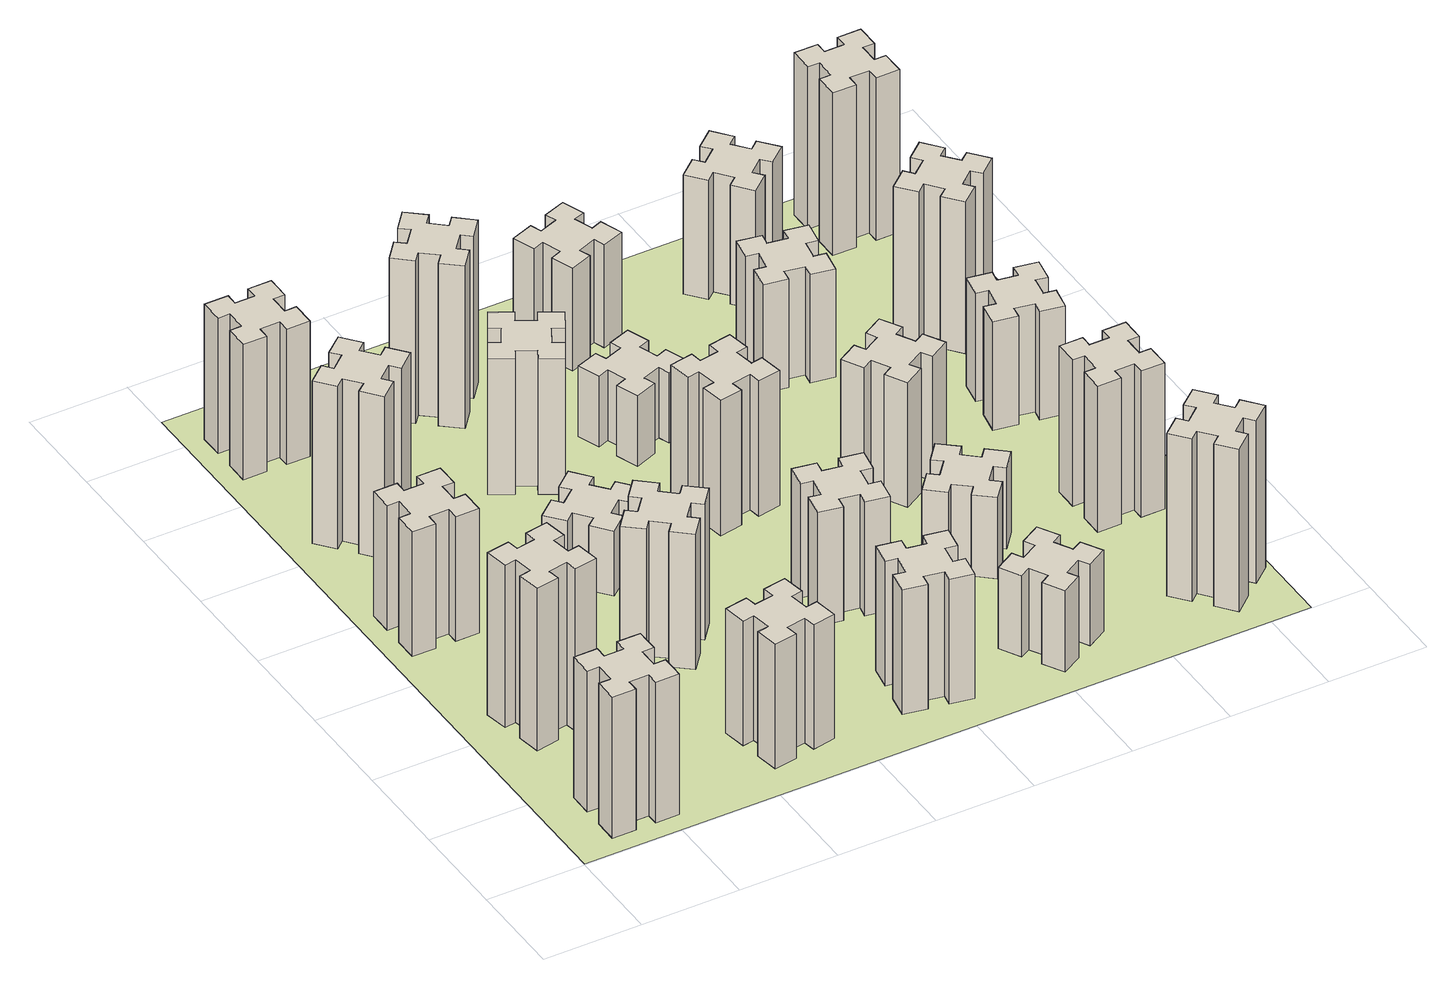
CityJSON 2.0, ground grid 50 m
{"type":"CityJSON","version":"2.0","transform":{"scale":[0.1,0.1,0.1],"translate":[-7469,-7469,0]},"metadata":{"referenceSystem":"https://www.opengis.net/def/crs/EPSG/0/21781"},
"CityObjects":{
"building1":{"type":"Building","attributes":{"class":"1000","function":"1000","usage":"1000","yearOfConstruction":2016,"roofType":"1000","measuredHeight":78,"storeysAboveGround":30,"storeysBelowGround":0},"geometry":[{"type":"Solid","lod":"1","boundaries":[[[[0,1,2,3,4,5,6,7,8,9,10,11,12,13,14,15,16,17,18,19]],[[17,16,20,21]],[[16,15,22,20]],[[15,14,23,22]],[[14,13,24,23]],[[13,12,25,24]],[[12,11,26,25]],[[11,10,27,26]],[[10,9,28,27]],[[9,8,29,28]],[[8,7,30,29]],[[7,6,31,30]],[[6,5,32,31]],[[5,4,33,32]],[[4,3,34,33]],[[3,2,35,34]],[[2,1,36,35]],[[1,0,37,36]],[[0,19,38,37]],[[19,18,39,38]],[[18,17,21,39]],[[24,25,26,27,28,29,30,31,32,33,34,35,36,37,38,39,21,20,22,23]]]]}]},
"building2":{"type":"Building","attributes":{"class":"1000","function":"1000","usage":"1000","yearOfConstruction":2016,"roofType":"1000","measuredHeight":90,"storeysAboveGround":30,"storeysBelowGround":0},"geometry":[{"type":"Solid","lod":"1","boundaries":[[[[40,41,42,43,44,45,46,47,48,49,50,51,52,53,54,55,56,57,58,59]],[[57,56,60,61]],[[56,55,62,60]],[[55,54,63,62]],[[54,53,64,63]],[[53,52,65,64]],[[52,51,66,65]],[[51,50,67,66]],[[50,49,68,67]],[[49,48,69,68]],[[48,47,70,69]],[[47,46,71,70]],[[46,45,72,71]],[[45,44,73,72]],[[44,43,74,73]],[[43,42,75,74]],[[42,41,76,75]],[[41,40,77,76]],[[40,59,78,77]],[[59,58,79,78]],[[58,57,61,79]],[[64,65,66,67,68,69,70,71,72,73,74,75,76,77,78,79,61,60,62,63]]]]}]},
"building3":{"type":"Building","attributes":{"class":"1000","function":"1000","usage":"1000","yearOfConstruction":2016,"roofType":"1000","measuredHeight":69,"storeysAboveGround":30,"storeysBelowGround":0},"geometry":[{"type":"Solid","lod":"1","boundaries":[[[[80,81,82,83,84,85,86,87,88,89,90,91,92,93,94,95,96,97,98,99]],[[97,96,100,101]],[[96,95,102,100]],[[95,94,103,102]],[[94,93,104,103]],[[93,92,105,104]],[[92,91,106,105]],[[91,90,107,106]],[[90,89,108,107]],[[89,88,109,108]],[[88,87,110,109]],[[87,86,111,110]],[[86,85,112,111]],[[85,84,113,112]],[[84,83,114,113]],[[83,82,115,114]],[[82,81,116,115]],[[81,80,117,116]],[[80,99,118,117]],[[99,98,119,118]],[[98,97,101,119]],[[104,105,106,107,108,109,110,111,112,113,114,115,116,117,118,119,101,100,102,103]]]]}]},
"building4":{"type":"Building","attributes":{"class":"1000","function":"1000","usage":"1000","yearOfConstruction":2016,"roofType":"1000","measuredHeight":90,"storeysAboveGround":30,"storeysBelowGround":0},"geometry":[{"type":"Solid","lod":"1","boundaries":[[[[120,121,122,123,124,125,126,127,128,129,130,131,132,133,134,135,136,137,138,139]],[[137,136,140,141]],[[136,135,142,140]],[[135,134,143,142]],[[134,133,144,143]],[[133,132,145,144]],[[132,131,146,145]],[[131,130,147,146]],[[130,129,148,147]],[[129,128,149,148]],[[128,127,150,149]],[[127,126,151,150]],[[126,125,152,151]],[[125,124,153,152]],[[124,123,154,153]],[[123,122,155,154]],[[122,121,156,155]],[[121,120,157,156]],[[120,139,158,157]],[[139,138,159,158]],[[138,137,141,159]],[[144,145,146,147,148,149,150,151,152,153,154,155,156,157,158,159,141,140,142,143]]]]}]},
"building5":{"type":"Building","attributes":{"class":"1000","function":"1000","usage":"1000","yearOfConstruction":2016,"roofType":"1000","measuredHeight":75,"storeysAboveGround":30,"storeysBelowGround":0},"geometry":[{"type":"Solid","lod":"1","boundaries":[[[[160,161,162,163,164,165,166,167,168,169,170,171,172,173,174,175,176,177,178,179]],[[177,176,180,181]],[[176,175,182,180]],[[175,174,183,182]],[[174,173,184,183]],[[173,172,185,184]],[[172,171,186,185]],[[171,170,187,186]],[[170,169,188,187]],[[169,168,189,188]],[[168,167,190,189]],[[167,166,191,190]],[[166,165,192,191]],[[165,164,193,192]],[[164,163,194,193]],[[163,162,195,194]],[[162,161,196,195]],[[161,160,197,196]],[[160,179,198,197]],[[179,178,199,198]],[[178,177,181,199]],[[184,185,186,187,188,189,190,191,192,193,194,195,196,197,198,199,181,180,182,183]]]]}]},
"building6":{"type":"Building","attributes":{"class":"1000","function":"1000","usage":"1000","yearOfConstruction":2016,"roofType":"1000","measuredHeight":69,"storeysAboveGround":30,"storeysBelowGround":0},"geometry":[{"type":"Solid","lod":"1","boundaries":[[[[200,201,202,203,204,205,206,207,208,209,210,211,212,213,214,215,216,217,218,219]],[[217,216,220,221]],[[216,215,222,220]],[[215,214,223,222]],[[214,213,224,223]],[[213,212,225,224]],[[212,211,226,225]],[[211,210,227,226]],[[210,209,228,227]],[[209,208,229,228]],[[208,207,230,229]],[[207,206,231,230]],[[206,205,232,231]],[[205,204,233,232]],[[204,203,234,233]],[[203,202,235,234]],[[202,201,236,235]],[[201,200,237,236]],[[200,219,238,237]],[[219,218,239,238]],[[218,217,221,239]],[[224,225,226,227,228,229,230,231,232,233,234,235,236,237,238,239,221,220,222,223]]]]}]},
"building7":{"type":"Building","attributes":{"class":"1000","function":"1000","usage":"1000","yearOfConstruction":2016,"roofType":"1000","measuredHeight":75,"storeysAboveGround":30,"storeysBelowGround":0},"geometry":[{"type":"Solid","lod":"1","boundaries":[[[[240,241,242,243,244,245,246,247,248,249,250,251,252,253,254,255,256,257,258,259]],[[257,256,260,261]],[[256,255,262,260]],[[255,254,263,262]],[[254,253,264,263]],[[253,252,265,264]],[[252,251,266,265]],[[251,250,267,266]],[[250,249,268,267]],[[249,248,269,268]],[[248,247,270,269]],[[247,246,271,270]],[[246,245,272,271]],[[245,244,273,272]],[[244,243,274,273]],[[243,242,275,274]],[[242,241,276,275]],[[241,240,277,276]],[[240,259,278,277]],[[259,258,279,278]],[[258,257,261,279]],[[264,265,266,267,268,269,270,271,272,273,274,275,276,277,278,279,261,260,262,263]]]]}]},
"building8":{"type":"Building","attributes":{"class":"1000","function":"1000","usage":"1000","yearOfConstruction":2016,"roofType":"1000","measuredHeight":36,"storeysAboveGround":30,"storeysBelowGround":0},"geometry":[{"type":"Solid","lod":"1","boundaries":[[[[280,281,282,283,284,285,286,287,288,289,290,291,292,293,294,295,296,297,298,299]],[[297,296,300,301]],[[296,295,302,300]],[[295,294,303,302]],[[294,293,304,303]],[[293,292,305,304]],[[292,291,306,305]],[[291,290,307,306]],[[290,289,308,307]],[[289,288,309,308]],[[288,287,310,309]],[[287,286,311,310]],[[286,285,312,311]],[[285,284,313,312]],[[284,283,314,313]],[[283,282,315,314]],[[282,281,316,315]],[[281,280,317,316]],[[280,299,318,317]],[[299,298,319,318]],[[298,297,301,319]],[[304,305,306,307,308,309,310,311,312,313,314,315,316,317,318,319,301,300,302,303]]]]}]},
"building9":{"type":"Building","attributes":{"class":"1000","function":"1000","usage":"1000","yearOfConstruction":2016,"roofType":"1000","measuredHeight":75,"storeysAboveGround":30,"storeysBelowGround":0},"geometry":[{"type":"Solid","lod":"1","boundaries":[[[[320,321,322,323,324,325,326,327,328,329,330,331,332,333,334,335,336,337,338,339]],[[337,336,340,341]],[[336,335,342,340]],[[335,334,343,342]],[[334,333,344,343]],[[333,332,345,344]],[[332,331,346,345]],[[331,330,347,346]],[[330,329,348,347]],[[329,328,349,348]],[[328,327,350,349]],[[327,326,351,350]],[[326,325,352,351]],[[325,324,353,352]],[[324,323,354,353]],[[323,322,355,354]],[[322,321,356,355]],[[321,320,357,356]],[[320,339,358,357]],[[339,338,359,358]],[[338,337,341,359]],[[344,345,346,347,348,349,350,351,352,353,354,355,356,357,358,359,341,340,342,343]]]]}]},
"building10":{"type":"Building","attributes":{"class":"1000","function":"1000","usage":"1000","yearOfConstruction":2016,"roofType":"1000","measuredHeight":69,"storeysAboveGround":30,"storeysBelowGround":0},"geometry":[{"type":"Solid","lod":"1","boundaries":[[[[360,361,362,363,364,365,366,367,368,369,370,371,372,373,374,375,376,377,378,379]],[[377,376,380,381]],[[376,375,382,380]],[[375,374,383,382]],[[374,373,384,383]],[[373,372,385,384]],[[372,371,386,385]],[[371,370,387,386]],[[370,369,388,387]],[[369,368,389,388]],[[368,367,390,389]],[[367,366,391,390]],[[366,365,392,391]],[[365,364,393,392]],[[364,363,394,393]],[[363,362,395,394]],[[362,361,396,395]],[[361,360,397,396]],[[360,379,398,397]],[[379,378,399,398]],[[378,377,381,399]],[[384,385,386,387,388,389,390,391,392,393,394,395,396,397,398,399,381,380,382,383]]]]}]},
"building11":{"type":"Building","attributes":{"class":"1000","function":"1000","usage":"1000","yearOfConstruction":2016,"roofType":"1000","measuredHeight":90,"storeysAboveGround":30,"storeysBelowGround":0},"geometry":[{"type":"Solid","lod":"1","boundaries":[[[[400,401,402,403,404,405,406,407,408,409,410,411,412,413,414,415,416,417,418,419]],[[417,416,420,421]],[[416,415,422,420]],[[415,414,423,422]],[[414,413,424,423]],[[413,412,425,424]],[[412,411,426,425]],[[411,410,427,426]],[[410,409,428,427]],[[409,408,429,428]],[[408,407,430,429]],[[407,406,431,430]],[[406,405,432,431]],[[405,404,433,432]],[[404,403,434,433]],[[403,402,435,434]],[[402,401,436,435]],[[401,400,437,436]],[[400,419,438,437]],[[419,418,439,438]],[[418,417,421,439]],[[424,425,426,427,428,429,430,431,432,433,434,435,436,437,438,439,421,420,422,423]]]]}]},
"building12":{"type":"Building","attributes":{"class":"1000","function":"1000","usage":"1000","yearOfConstruction":2016,"roofType":"1000","measuredHeight":63,"storeysAboveGround":30,"storeysBelowGround":0},"geometry":[{"type":"Solid","lod":"1","boundaries":[[[[440,441,442,443,444,445,446,447,448,449,450,451,452,453,454,455,456,457,458,459]],[[457,456,460,461]],[[456,455,462,460]],[[455,454,463,462]],[[454,453,464,463]],[[453,452,465,464]],[[452,451,466,465]],[[451,450,467,466]],[[450,449,468,467]],[[449,448,469,468]],[[448,447,470,469]],[[447,446,471,470]],[[446,445,472,471]],[[445,444,473,472]],[[444,443,474,473]],[[443,442,475,474]],[[442,441,476,475]],[[441,440,477,476]],[[440,459,478,477]],[[459,458,479,478]],[[458,457,461,479]],[[464,465,466,467,468,469,470,471,472,473,474,475,476,477,478,479,461,460,462,463]]]]}]},
"building13":{"type":"Building","attributes":{"class":"1000","function":"1000","usage":"1000","yearOfConstruction":2016,"roofType":"1000","measuredHeight":75,"storeysAboveGround":30,"storeysBelowGround":0},"geometry":[{"type":"Solid","lod":"1","boundaries":[[[[480,481,482,483,484,485,486,487,488,489,490,491,492,493,494,495,496,497,498,499]],[[497,496,500,501]],[[496,495,502,500]],[[495,494,503,502]],[[494,493,504,503]],[[493,492,505,504]],[[492,491,506,505]],[[491,490,507,506]],[[490,489,508,507]],[[489,488,509,508]],[[488,487,510,509]],[[487,486,511,510]],[[486,485,512,511]],[[485,484,513,512]],[[484,483,514,513]],[[483,482,515,514]],[[482,481,516,515]],[[481,480,517,516]],[[480,499,518,517]],[[499,498,519,518]],[[498,497,501,519]],[[504,505,506,507,508,509,510,511,512,513,514,515,516,517,518,519,501,500,502,503]]]]}]},
"building14":{"type":"Building","attributes":{"class":"1000","function":"1000","usage":"1000","yearOfConstruction":2016,"roofType":"1000","measuredHeight":39,"storeysAboveGround":30,"storeysBelowGround":0},"geometry":[{"type":"Solid","lod":"1","boundaries":[[[[520,521,522,523,524,525,526,527,528,529,530,531,532,533,534,535,536,537,538,539]],[[537,536,540,541]],[[536,535,542,540]],[[535,534,543,542]],[[534,533,544,543]],[[533,532,545,544]],[[532,531,546,545]],[[531,530,547,546]],[[530,529,548,547]],[[529,528,549,548]],[[528,527,550,549]],[[527,526,551,550]],[[526,525,552,551]],[[525,524,553,552]],[[524,523,554,553]],[[523,522,555,554]],[[522,521,556,555]],[[521,520,557,556]],[[520,539,558,557]],[[539,538,559,558]],[[538,537,541,559]],[[544,545,546,547,548,549,550,551,552,553,554,555,556,557,558,559,541,540,542,543]]]]}]},
"building15":{"type":"Building","attributes":{"class":"1000","function":"1000","usage":"1000","yearOfConstruction":2016,"roofType":"1000","measuredHeight":45,"storeysAboveGround":30,"storeysBelowGround":0},"geometry":[{"type":"Solid","lod":"1","boundaries":[[[[560,561,562,563,564,565,566,567,568,569,570,571,572,573,574,575,576,577,578,579]],[[577,576,580,581]],[[576,575,582,580]],[[575,574,583,582]],[[574,573,584,583]],[[573,572,585,584]],[[572,571,586,585]],[[571,570,587,586]],[[570,569,588,587]],[[569,568,589,588]],[[568,567,590,589]],[[567,566,591,590]],[[566,565,592,591]],[[565,564,593,592]],[[564,563,594,593]],[[563,562,595,594]],[[562,561,596,595]],[[561,560,597,596]],[[560,579,598,597]],[[579,578,599,598]],[[578,577,581,599]],[[584,585,586,587,588,589,590,591,592,593,594,595,596,597,598,599,581,580,582,583]]]]}]},
"building16":{"type":"Building","attributes":{"class":"1000","function":"1000","usage":"1000","yearOfConstruction":2016,"roofType":"1000","measuredHeight":57,"storeysAboveGround":30,"storeysBelowGround":0},"geometry":[{"type":"Solid","lod":"1","boundaries":[[[[600,601,602,603,604,605,606,607,608,609,610,611,612,613,614,615,616,617,618,619]],[[617,616,620,621]],[[616,615,622,620]],[[615,614,623,622]],[[614,613,624,623]],[[613,612,625,624]],[[612,611,626,625]],[[611,610,627,626]],[[610,609,628,627]],[[609,608,629,628]],[[608,607,630,629]],[[607,606,631,630]],[[606,605,632,631]],[[605,604,633,632]],[[604,603,634,633]],[[603,602,635,634]],[[602,601,636,635]],[[601,600,637,636]],[[600,619,638,637]],[[619,618,639,638]],[[618,617,621,639]],[[624,625,626,627,628,629,630,631,632,633,634,635,636,637,638,639,621,620,622,623]]]]}]},
"building17":{"type":"Building","attributes":{"class":"1000","function":"1000","usage":"1000","yearOfConstruction":2016,"roofType":"1000","measuredHeight":45,"storeysAboveGround":30,"storeysBelowGround":0},"geometry":[{"type":"Solid","lod":"1","boundaries":[[[[640,641,642,643,644,645,646,647,648,649,650,651,652,653,654,655,656,657,658,659]],[[657,656,660,661]],[[656,655,662,660]],[[655,654,663,662]],[[654,653,664,663]],[[653,652,665,664]],[[652,651,666,665]],[[651,650,667,666]],[[650,649,668,667]],[[649,648,669,668]],[[648,647,670,669]],[[647,646,671,670]],[[646,645,672,671]],[[645,644,673,672]],[[644,643,674,673]],[[643,642,675,674]],[[642,641,676,675]],[[641,640,677,676]],[[640,659,678,677]],[[659,658,679,678]],[[658,657,661,679]],[[664,665,666,667,668,669,670,671,672,673,674,675,676,677,678,679,661,660,662,663]]]]}]},
"building18":{"type":"Building","attributes":{"class":"1000","function":"1000","usage":"1000","yearOfConstruction":2016,"roofType":"1000","measuredHeight":69,"storeysAboveGround":30,"storeysBelowGround":0},"geometry":[{"type":"Solid","lod":"1","boundaries":[[[[680,681,682,683,684,685,686,687,688,689,690,691,692,693,694,695,696,697,698,699]],[[697,696,700,701]],[[696,695,702,700]],[[695,694,703,702]],[[694,693,704,703]],[[693,692,705,704]],[[692,691,706,705]],[[691,690,707,706]],[[690,689,708,707]],[[689,688,709,708]],[[688,687,710,709]],[[687,686,711,710]],[[686,685,712,711]],[[685,684,713,712]],[[684,683,714,713]],[[683,682,715,714]],[[682,681,716,715]],[[681,680,717,716]],[[680,699,718,717]],[[699,698,719,718]],[[698,697,701,719]],[[704,705,706,707,708,709,710,711,712,713,714,715,716,717,718,719,701,700,702,703]]]]}]},
"building19":{"type":"Building","attributes":{"class":"1000","function":"1000","usage":"1000","yearOfConstruction":2016,"roofType":"1000","measuredHeight":60,"storeysAboveGround":30,"storeysBelowGround":0},"geometry":[{"type":"Solid","lod":"1","boundaries":[[[[720,721,722,723,724,725,726,727,728,729,730,731,732,733,734,735,736,737,738,739]],[[737,736,740,741]],[[736,735,742,740]],[[735,734,743,742]],[[734,733,744,743]],[[733,732,745,744]],[[732,731,746,745]],[[731,730,747,746]],[[730,729,748,747]],[[729,728,749,748]],[[728,727,750,749]],[[727,726,751,750]],[[726,725,752,751]],[[725,724,753,752]],[[724,723,754,753]],[[723,722,755,754]],[[722,721,756,755]],[[721,720,757,756]],[[720,739,758,757]],[[739,738,759,758]],[[738,737,741,759]],[[744,745,746,747,748,749,750,751,752,753,754,755,756,757,758,759,741,740,742,743]]]]}]},
"building20":{"type":"Building","attributes":{"class":"1000","function":"1000","usage":"1000","yearOfConstruction":2016,"roofType":"1000","measuredHeight":90,"storeysAboveGround":30,"storeysBelowGround":0},"geometry":[{"type":"Solid","lod":"1","boundaries":[[[[760,761,762,763,764,765,766,767,768,769,770,771,772,773,774,775,776,777,778,779]],[[777,776,780,781]],[[776,775,782,780]],[[775,774,783,782]],[[774,773,784,783]],[[773,772,785,784]],[[772,771,786,785]],[[771,770,787,786]],[[770,769,788,787]],[[769,768,789,788]],[[768,767,790,789]],[[767,766,791,790]],[[766,765,792,791]],[[765,764,793,792]],[[764,763,794,793]],[[763,762,795,794]],[[762,761,796,795]],[[761,760,797,796]],[[760,779,798,797]],[[779,778,799,798]],[[778,777,781,799]],[[784,785,786,787,788,789,790,791,792,793,794,795,796,797,798,799,781,780,782,783]]]]}]},
"building21":{"type":"Building","attributes":{"class":"1000","function":"1000","usage":"1000","yearOfConstruction":2016,"roofType":"1000","measuredHeight":81,"storeysAboveGround":30,"storeysBelowGround":0},"geometry":[{"type":"Solid","lod":"1","boundaries":[[[[800,801,802,803,804,805,806,807,808,809,810,811,812,813,814,815,816,817,818,819]],[[817,816,820,821]],[[816,815,822,820]],[[815,814,823,822]],[[814,813,824,823]],[[813,812,825,824]],[[812,811,826,825]],[[811,810,827,826]],[[810,809,828,827]],[[809,808,829,828]],[[808,807,830,829]],[[807,806,831,830]],[[806,805,832,831]],[[805,804,833,832]],[[804,803,834,833]],[[803,802,835,834]],[[802,801,836,835]],[[801,800,837,836]],[[800,819,838,837]],[[819,818,839,838]],[[818,817,821,839]],[[824,825,826,827,828,829,830,831,832,833,834,835,836,837,838,839,821,820,822,823]]]]}]},
"building22":{"type":"Building","attributes":{"class":"1000","function":"1000","usage":"1000","yearOfConstruction":2016,"roofType":"1000","measuredHeight":66,"storeysAboveGround":30,"storeysBelowGround":0},"geometry":[{"type":"Solid","lod":"1","boundaries":[[[[840,841,842,843,844,845,846,847,848,849,850,851,852,853,854,855,856,857,858,859]],[[857,856,860,861]],[[856,855,862,860]],[[855,854,863,862]],[[854,853,864,863]],[[853,852,865,864]],[[852,851,866,865]],[[851,850,867,866]],[[850,849,868,867]],[[849,848,869,868]],[[848,847,870,869]],[[847,846,871,870]],[[846,845,872,871]],[[845,844,873,872]],[[844,843,874,873]],[[843,842,875,874]],[[842,841,876,875]],[[841,840,877,876]],[[840,859,878,877]],[[859,858,879,878]],[[858,857,861,879]],[[864,865,866,867,868,869,870,871,872,873,874,875,876,877,878,879,861,860,862,863]]]]}]},
"building23":{"type":"Building","attributes":{"class":"1000","function":"1000","usage":"1000","yearOfConstruction":2016,"roofType":"1000","measuredHeight":60,"storeysAboveGround":30,"storeysBelowGround":0},"geometry":[{"type":"Solid","lod":"1","boundaries":[[[[880,881,882,883,884,885,886,887,888,889,890,891,892,893,894,895,896,897,898,899]],[[897,896,900,901]],[[896,895,902,900]],[[895,894,903,902]],[[894,893,904,903]],[[893,892,905,904]],[[892,891,906,905]],[[891,890,907,906]],[[890,889,908,907]],[[889,888,909,908]],[[888,887,910,909]],[[887,886,911,910]],[[886,885,912,911]],[[885,884,913,912]],[[884,883,914,913]],[[883,882,915,914]],[[882,881,916,915]],[[881,880,917,916]],[[880,899,918,917]],[[899,898,919,918]],[[898,897,901,919]],[[904,905,906,907,908,909,910,911,912,913,914,915,916,917,918,919,901,900,902,903]]]]}]},
"building24":{"type":"Building","attributes":{"class":"1000","function":"1000","usage":"1000","yearOfConstruction":2016,"roofType":"1000","measuredHeight":84,"storeysAboveGround":30,"storeysBelowGround":0},"geometry":[{"type":"Solid","lod":"1","boundaries":[[[[920,921,922,923,924,925,926,927,928,929,930,931,932,933,934,935,936,937,938,939]],[[937,936,940,941]],[[936,935,942,940]],[[935,934,943,942]],[[934,933,944,943]],[[933,932,945,944]],[[932,931,946,945]],[[931,930,947,946]],[[930,929,948,947]],[[929,928,949,948]],[[928,927,950,949]],[[927,926,951,950]],[[926,925,952,951]],[[925,924,953,952]],[[924,923,954,953]],[[923,922,955,954]],[[922,921,956,955]],[[921,920,957,956]],[[920,939,958,957]],[[939,938,959,958]],[[938,937,941,959]],[[944,945,946,947,948,949,950,951,952,953,954,955,956,957,958,959,941,940,942,943]]]]}]},
"building25":{"type":"Building","attributes":{"class":"1000","function":"1000","usage":"1000","yearOfConstruction":2016,"roofType":"1000","measuredHeight":90,"storeysAboveGround":30,"storeysBelowGround":0},"geometry":[{"type":"Solid","lod":"1","boundaries":[[[[960,961,962,963,964,965,966,967,968,969,970,971,972,973,974,975,976,977,978,979]],[[977,976,980,981]],[[976,975,982,980]],[[975,974,983,982]],[[974,973,984,983]],[[973,972,985,984]],[[972,971,986,985]],[[971,970,987,986]],[[970,969,988,987]],[[969,968,989,988]],[[968,967,990,989]],[[967,966,991,990]],[[966,965,992,991]],[[965,964,993,992]],[[964,963,994,993]],[[963,962,995,994]],[[962,961,996,995]],[[961,960,997,996]],[[960,979,998,997]],[[979,978,999,998]],[[978,977,981,999]],[[984,985,986,987,988,989,990,991,992,993,994,995,996,997,998,999,981,980,982,983]]]]}]},
"landuse1":{"type":"LandUse","attributes":{"name":"plot1","function":"1010"},"geometry":[{"type":"MultiSurface","lod":"1","boundaries":[[[1000,1001,1002,1003]]]}]}
},
"vertices":[
[485,225,0],[485,325,0],[545,325,0],[545,445,0],[425,445,0],[425,385,0],[325,385,0],[325,445,0],[205,445,0],[205,325,0],[265,325,0],[265,225,0],[205,225,0],[205,105,0],[325,105,0],[325,165,0],[425,165,0],[425,105,0],[545,105,0],[545,225,0],[425,165,780],[425,105,780],[325,165,780],[325,105,780],[205,105,780],[205,225,780],[265,225,780],[265,325,780],[205,325,780],[205,445,780],[325,445,780],[325,385,780],[425,385,780],[425,445,780],[545,445,780],[545,325,780],[485,325,780],[485,225,780],[545,225,780],[545,105,780],
[405,1132,0],[307,1115,0],[297,1174,0],[178,1153,0],[199,1035,0],[258,1045,0],[276,947,0],[217,937,0],[237,818,0],[356,839,0],[345,898,0],[444,916,0],[454,857,0],[572,877,0],[551,996,0],[492,985,0],[475,1084,0],[534,1094,0],[513,1212,0],[395,1191,0],[475,1084,900],[534,1094,900],[492,985,900],[551,996,900],[572,877,900],[454,857,900],[444,916,900],[345,898,900],[356,839,900],[237,818,900],[217,937,900],[276,947,900],[258,1045,900],[199,1035,900],[178,1153,900],[297,1174,900],[307,1115,900],[405,1132,900],[395,1191,900],[513,1212,900],
[325,1965,0],[225,1965,0],[225,2025,0],[105,2025,0],[105,1905,0],[165,1905,0],[165,1805,0],[105,1805,0],[105,1685,0],[225,1685,0],[225,1745,0],[325,1745,0],[325,1685,0],[445,1685,0],[445,1805,0],[385,1805,0],[385,1905,0],[445,1905,0],[445,2025,0],[325,2025,0],[385,1905,690],[445,1905,690],[385,1805,690],[445,1805,690],[445,1685,690],[325,1685,690],[325,1745,690],[225,1745,690],[225,1685,690],[105,1685,690],[105,1805,690],[165,1805,690],[165,1905,690],[105,1905,690],[105,2025,690],[225,2025,690],[225,1965,690],[325,1965,690],[325,2025,690],[445,2025,690],
[492,2628,0],[427,2704,0],[473,2743,0],[396,2835,0],[304,2758,0],[343,2712,0],[266,2647,0],[228,2693,0],[136,2616,0],[213,2524,0],[259,2563,0],[323,2486,0],[277,2448,0],[354,2356,0],[446,2433,0],[408,2479,0],[484,2543,0],[523,2497,0],[615,2574,0],[538,2666,0],[484,2543,900],[523,2497,900],[408,2479,900],[446,2433,900],[354,2356,900],[277,2448,900],[323,2486,900],[259,2563,900],[213,2524,900],[136,2616,900],[228,2693,900],[266,2647,900],[343,2712,900],[304,2758,900],[396,2835,900],[473,2743,900],[427,2704,900],[492,2628,900],[538,2666,900],[615,2574,900],
[225,3225,0],[325,3225,0],[325,3165,0],[445,3165,0],[445,3285,0],[385,3285,0],[385,3385,0],[445,3385,0],[445,3505,0],[325,3505,0],[325,3445,0],[225,3445,0],[225,3505,0],[105,3505,0],[105,3385,0],[165,3385,0],[165,3285,0],[105,3285,0],[105,3165,0],[225,3165,0],[165,3285,750],[105,3285,750],[165,3385,750],[105,3385,750],[105,3505,750],[225,3505,750],[225,3445,750],[325,3445,750],[325,3505,750],[445,3505,750],[445,3385,750],[385,3385,750],[385,3285,750],[445,3285,750],[445,3165,750],[325,3165,750],[325,3225,750],[225,3225,750],[225,3165,750],[105,3165,750],
[1332,345,0],[1315,444,0],[1374,454,0],[1353,572,0],[1235,551,0],[1245,492,0],[1147,475,0],[1137,534,0],[1018,513,0],[1039,395,0],[1098,405,0],[1116,307,0],[1057,297,0],[1077,178,0],[1196,199,0],[1185,258,0],[1284,276,0],[1294,217,0],[1412,237,0],[1391,356,0],[1284,276,690],[1294,217,690],[1185,258,690],[1196,199,690],[1077,178,690],[1057,297,690],[1116,307,690],[1098,405,690],[1039,395,690],[1018,513,690],[1137,534,690],[1147,475,690],[1245,492,690],[1235,551,690],[1353,572,690],[1374,454,690],[1315,444,690],[1332,345,690],[1391,356,690],[1412,237,690],
[1224,1267,0],[1148,1332,0],[1186,1378,0],[1094,1455,0],[1017,1363,0],[1063,1324,0],[999,1248,0],[953,1286,0],[876,1194,0],[968,1117,0],[1006,1163,0],[1083,1099,0],[1044,1053,0],[1136,976,0],[1213,1068,0],[1167,1106,0],[1232,1183,0],[1278,1144,0],[1355,1236,0],[1263,1313,0],[1232,1183,750],[1278,1144,750],[1167,1106,750],[1213,1068,750],[1136,976,750],[1044,1053,750],[1083,1099,750],[1006,1163,750],[968,1117,750],[876,1194,750],[953,1286,750],[999,1248,750],[1063,1324,750],[1017,1363,750],[1094,1455,750],[1186,1378,750],[1148,1332,750],[1224,1267,750],[1263,1313,750],[1355,1236,750],
[1083,1972,0],[1006,1907,0],[968,1953,0],[876,1876,0],[953,1784,0],[999,1823,0],[1063,1746,0],[1017,1708,0],[1094,1616,0],[1186,1693,0],[1148,1739,0],[1224,1803,0],[1263,1757,0],[1355,1834,0],[1278,1926,0],[1232,1888,0],[1167,1964,0],[1213,2003,0],[1136,2095,0],[1044,2018,0],[1167,1964,360],[1213,2003,360],[1232,1888,360],[1278,1926,360],[1355,1834,360],[1263,1757,360],[1224,1803,360],[1148,1739,360],[1186,1693,360],[1094,1616,360],[1017,1708,360],[1063,1746,360],[999,1823,360],[953,1784,360],[876,1876,360],[968,1953,360],[1006,1907,360],[1083,1972,360],[1044,2018,360],[1136,2095,360],
[1314,2666,0],[1227,2716,0],[1257,2768,0],[1153,2828,0],[1093,2724,0],[1145,2694,0],[1095,2607,0],[1043,2637,0],[983,2533,0],[1087,2473,0],[1117,2525,0],[1204,2475,0],[1174,2423,0],[1278,2363,0],[1338,2467,0],[1286,2497,0],[1336,2584,0],[1388,2554,0],[1448,2658,0],[1344,2718,0],[1336,2584,750],[1388,2554,750],[1286,2497,750],[1338,2467,750],[1278,2363,750],[1174,2423,750],[1204,2475,750],[1117,2525,750],[1087,2473,750],[983,2533,750],[1043,2637,750],[1095,2607,750],[1145,2694,750],[1093,2724,750],[1153,2828,750],[1257,2768,750],[1227,2716,750],[1314,2666,750],[1344,2718,750],[1448,2658,750],
[2055,307,0],[2072,405,0],[2131,395,0],[2152,513,0],[2034,534,0],[2024,475,0],[1925,492,0],[1936,551,0],[1817,572,0],[1797,454,0],[1856,444,0],[1838,345,0],[1779,356,0],[1758,237,0],[1877,217,0],[1887,276,0],[1985,258,0],[1975,199,0],[2093,178,0],[2114,297,0],[1985,258,690],[1975,199,690],[1887,276,690],[1877,217,690],[1758,237,690],[1779,356,690],[1838,345,690],[1856,444,690],[1797,454,690],[1817,572,690],[1936,551,690],[1925,492,690],[2024,475,690],[2034,534,690],[2152,513,690],[2131,395,690],[2072,405,690],[2055,307,690],[2114,297,690],[2093,178,690],
[1006,3183,0],[1083,3119,0],[1044,3073,0],[1136,2996,0],[1213,3088,0],[1167,3126,0],[1232,3203,0],[1278,3164,0],[1355,3256,0],[1263,3333,0],[1224,3287,0],[1148,3352,0],[1186,3398,0],[1094,3475,0],[1017,3383,0],[1063,3344,0],[999,3268,0],[953,3306,0],[876,3214,0],[968,3137,0],[999,3268,900],[953,3306,900],[1063,3344,900],[1017,3383,900],[1094,3475,900],[1186,3398,900],[1148,3352,900],[1224,3287,900],[1263,3333,900],[1355,3256,900],[1278,3164,900],[1232,3203,900],[1167,3126,900],[1213,3088,900],[1136,2996,900],[1044,3073,900],[1083,3119,900],[1006,3183,900],[968,3137,900],[876,3214,900],
[2055,1047,0],[2072,1145,0],[2131,1135,0],[2152,1253,0],[2034,1274,0],[2024,1215,0],[1925,1232,0],[1936,1291,0],[1817,1312,0],[1797,1194,0],[1856,1184,0],[1838,1085,0],[1779,1096,0],[1758,977,0],[1877,957,0],[1887,1016,0],[1985,998,0],[1975,939,0],[2093,918,0],[2114,1037,0],[1985,998,630],[1975,939,630],[1887,1016,630],[1877,957,630],[1758,977,630],[1779,1096,630],[1838,1085,630],[1856,1184,630],[1797,1194,630],[1817,1312,630],[1936,1291,630],[1925,1232,630],[2024,1215,630],[2034,1274,630],[2152,1253,630],[2131,1135,630],[2072,1145,630],[2055,1047,630],[2114,1037,630],[2093,918,630],
[1972,1925,0],[1955,2024,0],[2014,2034,0],[1993,2152,0],[1875,2131,0],[1885,2072,0],[1787,2055,0],[1777,2114,0],[1658,2093,0],[1679,1975,0],[1738,1985,0],[1756,1887,0],[1697,1877,0],[1717,1758,0],[1836,1779,0],[1825,1838,0],[1924,1856,0],[1934,1797,0],[2052,1817,0],[2031,1936,0],[1924,1856,750],[1934,1797,750],[1825,1838,750],[1836,1779,750],[1717,1758,750],[1697,1877,750],[1756,1887,750],[1738,1985,750],[1679,1975,750],[1658,2093,750],[1777,2114,750],[1787,2055,750],[1885,2072,750],[1875,2131,750],[1993,2152,750],[2014,2034,750],[1955,2024,750],[1972,1925,750],[2031,1936,750],[2052,1817,750],
[1876,2586,0],[1842,2680,0],[1898,2700,0],[1857,2813,0],[1744,2772,0],[1765,2716,0],[1671,2682,0],[1650,2738,0],[1537,2697,0],[1579,2584,0],[1635,2605,0],[1669,2511,0],[1613,2490,0],[1654,2377,0],[1767,2419,0],[1746,2475,0],[1840,2509,0],[1860,2453,0],[1973,2494,0],[1932,2607,0],[1840,2509,390],[1860,2453,390],[1746,2475,390],[1767,2419,390],[1654,2377,390],[1613,2490,390],[1669,2511,390],[1635,2605,390],[1579,2584,390],[1537,2697,390],[1650,2738,390],[1671,2682,390],[1765,2716,390],[1744,2772,390],[1857,2813,390],[1898,2700,390],[1842,2680,390],[1876,2586,390],[1932,2607,390],[1973,2494,390],
[2475,364,0],[2525,277,0],[2473,247,0],[2533,143,0],[2637,203,0],[2607,255,0],[2694,305,0],[2724,253,0],[2828,313,0],[2768,417,0],[2716,387,0],[2666,474,0],[2718,504,0],[2658,608,0],[2554,548,0],[2584,496,0],[2497,446,0],[2467,498,0],[2363,438,0],[2423,334,0],[2497,446,450],[2467,498,450],[2584,496,450],[2554,548,450],[2658,608,450],[2718,504,450],[2666,474,450],[2716,387,450],[2768,417,450],[2828,313,450],[2724,253,450],[2694,305,450],[2607,255,450],[2637,203,450],[2533,143,450],[2473,247,450],[2525,277,450],[2475,364,450],[2423,334,450],[2363,438,450],
[1846,3215,0],[1940,3249,0],[1960,3193,0],[2073,3234,0],[2032,3347,0],[1976,3326,0],[1942,3420,0],[1998,3440,0],[1957,3553,0],[1844,3512,0],[1865,3456,0],[1771,3422,0],[1750,3478,0],[1637,3437,0],[1679,3324,0],[1735,3345,0],[1769,3251,0],[1713,3230,0],[1754,3117,0],[1867,3159,0],[1769,3251,570],[1713,3230,570],[1735,3345,570],[1679,3324,570],[1637,3437,570],[1750,3478,570],[1771,3422,570],[1865,3456,570],[1844,3512,570],[1957,3553,570],[1998,3440,570],[1942,3420,570],[1976,3326,570],[2032,3347,570],[2073,3234,570],[1960,3193,570],[1940,3249,570],[1846,3215,570],[1867,3159,570],[1754,3117,570],
[2647,1006,0],[2712,1083,0],[2758,1044,0],[2835,1136,0],[2743,1213,0],[2704,1167,0],[2628,1232,0],[2666,1278,0],[2574,1355,0],[2497,1263,0],[2543,1224,0],[2479,1148,0],[2433,1186,0],[2356,1094,0],[2448,1017,0],[2486,1063,0],[2563,999,0],[2524,953,0],[2616,876,0],[2693,968,0],[2563,999,450],[2524,953,450],[2486,1063,450],[2448,1017,450],[2356,1094,450],[2433,1186,450],[2479,1148,450],[2543,1224,450],[2497,1263,450],[2574,1355,450],[2666,1278,450],[2628,1232,450],[2704,1167,450],[2743,1213,450],[2835,1136,450],[2758,1044,450],[2712,1083,450],[2647,1006,450],[2693,968,450],[2616,876,450],
[2475,1744,0],[2525,1657,0],[2473,1627,0],[2533,1523,0],[2637,1583,0],[2607,1635,0],[2694,1685,0],[2724,1633,0],[2828,1693,0],[2768,1797,0],[2716,1767,0],[2666,1854,0],[2718,1884,0],[2658,1988,0],[2554,1928,0],[2584,1876,0],[2497,1826,0],[2467,1878,0],[2363,1818,0],[2423,1714,0],[2497,1826,690],[2467,1878,690],[2584,1876,690],[2554,1928,690],[2658,1988,690],[2718,1884,690],[2666,1854,690],[2716,1767,690],[2768,1797,690],[2828,1693,690],[2724,1633,690],[2694,1685,690],[2607,1635,690],[2637,1583,690],[2533,1523,690],[2473,1627,690],[2525,1657,690],[2475,1744,690],[2423,1714,690],[2363,1818,690],
[2664,2795,0],[2565,2812,0],[2576,2871,0],[2457,2892,0],[2437,2774,0],[2496,2764,0],[2478,2665,0],[2419,2676,0],[2398,2557,0],[2517,2537,0],[2527,2596,0],[2625,2578,0],[2615,2519,0],[2733,2498,0],[2754,2617,0],[2695,2627,0],[2712,2725,0],[2771,2715,0],[2792,2833,0],[2674,2854,0],[2712,2725,600],[2771,2715,600],[2695,2627,600],[2754,2617,600],[2733,2498,600],[2615,2519,600],[2625,2578,600],[2527,2596,600],[2517,2537,600],[2398,2557,600],[2419,2676,600],[2478,2665,600],[2496,2764,600],[2437,2774,600],[2457,2892,600],[2576,2871,600],[2565,2812,600],[2664,2795,600],[2674,2854,600],[2792,2833,600],
[3468,259,0],[3544,323,0],[3583,277,0],[3675,354,0],[3598,446,0],[3552,408,0],[3487,484,0],[3533,523,0],[3456,615,0],[3364,538,0],[3403,492,0],[3326,427,0],[3288,473,0],[3196,396,0],[3273,304,0],[3319,343,0],[3383,266,0],[3337,228,0],[3414,136,0],[3506,213,0],[3383,266,900],[3337,228,900],[3319,343,900],[3273,304,900],[3196,396,900],[3288,473,900],[3326,427,900],[3403,492,900],[3364,538,900],[3456,615,900],[3533,523,900],[3487,484,900],[3552,408,900],[3598,446,900],[3675,354,900],[3583,277,900],[3544,323,900],[3468,259,900],[3506,213,900],[3414,136,900],
[3225,1165,0],[3225,1065,0],[3165,1065,0],[3165,945,0],[3285,945,0],[3285,1005,0],[3385,1005,0],[3385,945,0],[3505,945,0],[3505,1065,0],[3445,1065,0],[3445,1165,0],[3505,1165,0],[3505,1285,0],[3385,1285,0],[3385,1225,0],[3285,1225,0],[3285,1285,0],[3165,1285,0],[3165,1165,0],[3285,1225,810],[3285,1285,810],[3385,1225,810],[3385,1285,810],[3505,1285,810],[3505,1165,810],[3445,1165,810],[3445,1065,810],[3505,1065,810],[3505,945,810],[3385,945,810],[3385,1005,810],[3285,1005,810],[3285,945,810],[3165,945,810],[3165,1065,810],[3225,1065,810],[3225,1165,810],[3165,1165,810],[3165,1285,810],
[2812,3368,0],[2747,3444,0],[2793,3483,0],[2716,3575,0],[2624,3498,0],[2663,3452,0],[2586,3387,0],[2548,3433,0],[2456,3356,0],[2533,3264,0],[2579,3303,0],[2643,3226,0],[2597,3188,0],[2674,3096,0],[2766,3173,0],[2728,3219,0],[2804,3283,0],[2843,3237,0],[2935,3314,0],[2858,3406,0],[2804,3283,660],[2843,3237,660],[2728,3219,660],[2766,3173,660],[2674,3096,660],[2597,3188,660],[2643,3226,660],[2579,3303,660],[2533,3264,660],[2456,3356,660],[2548,3433,660],[2586,3387,660],[2663,3452,660],[2624,3498,660],[2716,3575,660],[2793,3483,660],[2747,3444,660],[2812,3368,660],[2858,3406,660],[2935,3314,660],
[3267,1856,0],[3365,1838,0],[3355,1779,0],[3473,1758,0],[3494,1877,0],[3435,1887,0],[3452,1985,0],[3511,1975,0],[3532,2093,0],[3414,2114,0],[3404,2055,0],[3305,2072,0],[3316,2131,0],[3197,2152,0],[3177,2034,0],[3236,2024,0],[3218,1925,0],[3159,1936,0],[3138,1817,0],[3257,1797,0],[3218,1925,600],[3159,1936,600],[3236,2024,600],[3177,2034,600],[3197,2152,600],[3316,2131,600],[3305,2072,600],[3404,2055,600],[3414,2114,600],[3532,2093,600],[3511,1975,600],[3452,1985,600],[3435,1887,600],[3494,1877,600],[3473,1758,600],[3355,1779,600],[3365,1838,600],[3267,1856,600],[3257,1797,600],[3138,1817,600],
[3452,2628,0],[3387,2704,0],[3433,2743,0],[3356,2835,0],[3264,2758,0],[3303,2712,0],[3226,2647,0],[3188,2693,0],[3096,2616,0],[3173,2524,0],[3219,2563,0],[3283,2486,0],[3237,2448,0],[3314,2356,0],[3406,2433,0],[3368,2479,0],[3444,2543,0],[3483,2497,0],[3575,2574,0],[3498,2666,0],[3444,2543,840],[3483,2497,840],[3368,2479,840],[3406,2433,840],[3314,2356,840],[3237,2448,840],[3283,2486,840],[3219,2563,840],[3173,2524,840],[3096,2616,840],[3188,2693,840],[3226,2647,840],[3303,2712,840],[3264,2758,840],[3356,2835,840],[3433,2743,840],[3387,2704,840],[3452,2628,840],[3498,2666,840],[3575,2574,840],
[3285,3325,0],[3385,3325,0],[3385,3265,0],[3505,3265,0],[3505,3385,0],[3445,3385,0],[3445,3485,0],[3505,3485,0],[3505,3605,0],[3385,3605,0],[3385,3545,0],[3285,3545,0],[3285,3605,0],[3165,3605,0],[3165,3485,0],[3225,3485,0],[3225,3385,0],[3165,3385,0],[3165,3265,0],[3285,3265,0],[3225,3385,900],[3165,3385,900],[3225,3485,900],[3165,3485,900],[3165,3605,900],[3285,3605,900],[3285,3545,900],[3385,3545,900],[3385,3605,900],[3505,3605,900],[3505,3485,900],[3445,3485,900],[3445,3385,900],[3505,3385,900],[3505,3265,900],[3385,3265,900],[3385,3325,900],[3285,3325,900],[3285,3265,900],[3165,3265,900],
[5,3705,0],[3705,3705,0],[3705,5,0],[5,5,0]
]}
